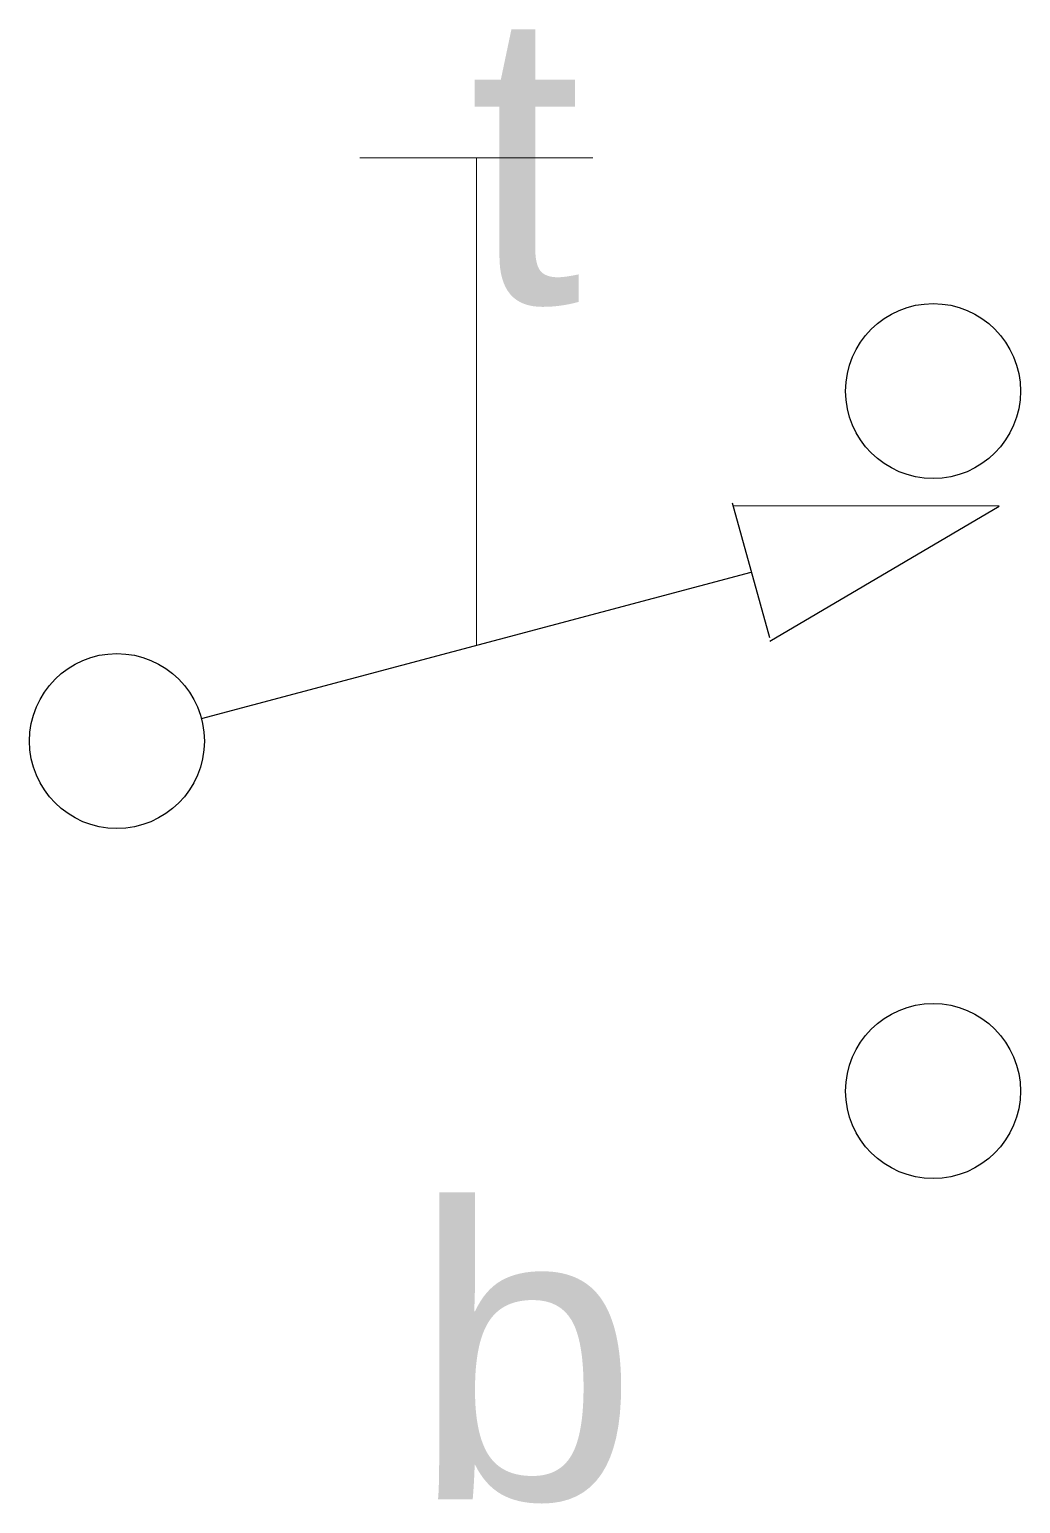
# Model space of a CAD drawing. Header units: millimetres. Extents: x -0.8 to 7.8, y -6.5 to 6.1.
import ezdxf
from ezdxf.enums import TextEntityAlignment as Align

# ---------------------------------------------------------------- set-up
doc = ezdxf.new("R2010")
doc.units = ezdxf.units.MM
doc.linetypes.add('ACAD_ISO02W100', pattern=[15, 12, -3])
doc.layers.get('0').update_dxf_attribs({"lineweight": 18, "true_color": 0xffffff})
doc.layers.add('OBJECT', color=18, linetype='Continuous', lineweight=25, true_color=0x000000)
doc.styles.add('textstyle11', font='')
doc.styles.add('textstyle12', font='')
doc.styles.get('textstyle11').set_extended_font_data('Arial')
doc.styles.get('textstyle12').set_extended_font_data('Arial')

msp = doc.modelspace()

# ---------------------------------------------------------------- linework, layer by layer
msp.add_line((2.083, 5), (4.083, 5))
at = {"linetype": 'ACAD_ISO02W100', "ltscale": 0.5}
msp.add_line((3.083, 0.82), (3.083, 5), dxfattribs=at)
at = {"layer": 'OBJECT'}
for p, q in [((5.276, 2.043), (5.597, 0.887)), ((7.567, 2.013), (5.287, 2.016)), ((5.601, 0.857), (7.567, 2.013)), ((0.725, 0.193), (5.441, 1.448))]:
    msp.add_line(p, q, dxfattribs=at)
for centre in [(7, 3), (0, 0), (7, -3)]:
    msp.add_circle(centre, 0.75, dxfattribs=at)

# ---------------------------------------------------------------- texts
at = {"style": 'textstyle11'}
msp.add_attdef('t', text='', height=2.5, dxfattribs=at).set_placement((3.5, 3), align=Align.BOTTOM_CENTER)
at = {"style": 'textstyle12'}
msp.add_attdef('b', text='', height=2.5, dxfattribs=at).set_placement((3.5, -4), align=Align.TOP_CENTER)

doc.saveas('drawing.dxf')
